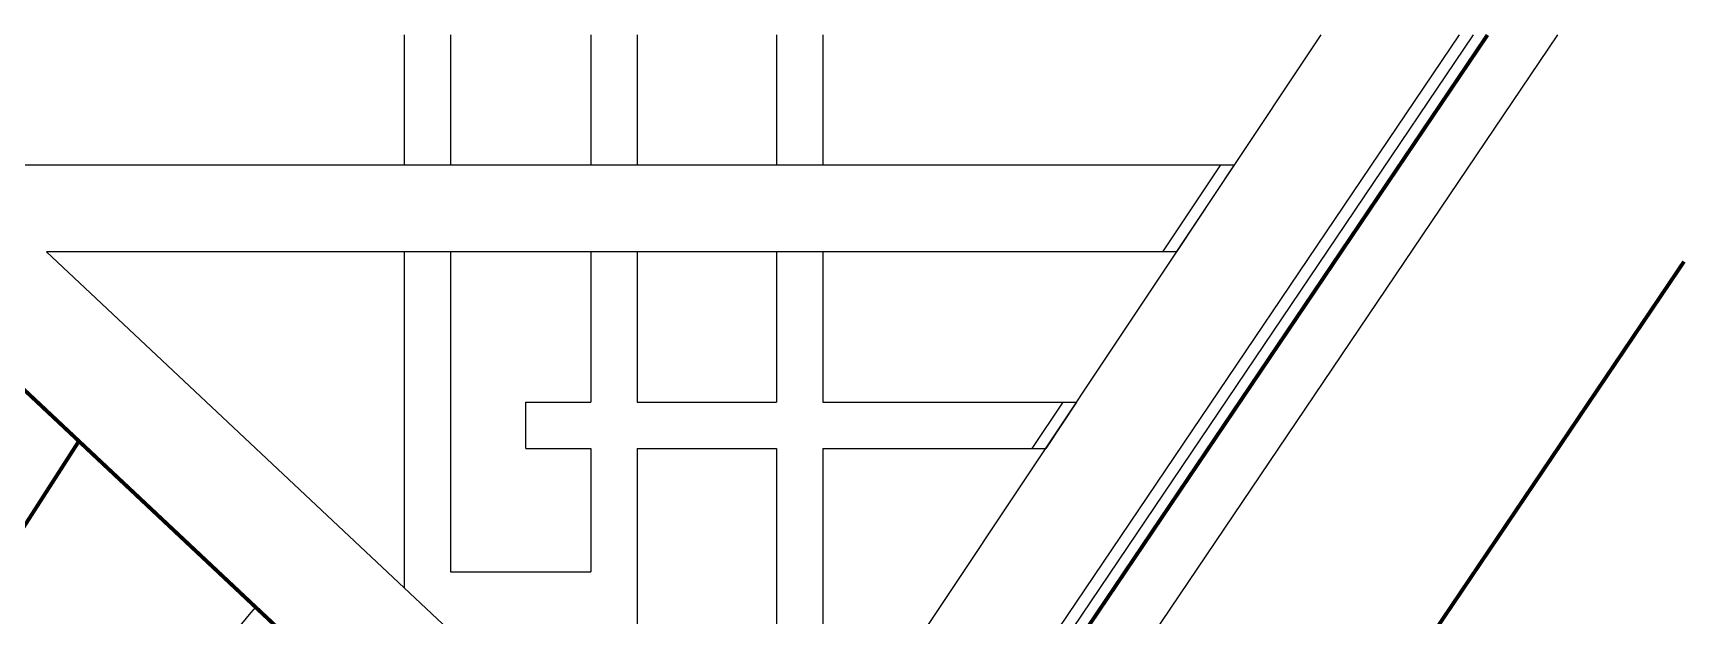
# Model space of a CAD drawing. Header units: millimetres. Extents: x -1966 to 205283, y -140015 to 7000.
# Drawn here: x 23224 to 66022, y -32714 to -17626 of the extents above; entities that cross this region are included whole.
import ezdxf

# ---------------------------------------------------------------- set-up
doc = ezdxf.new("R2010")
doc.units = ezdxf.units.MM
doc.header["$LTSCALE"] = 1000
doc.linetypes.add('DASH', pattern=[0.35, 0.25, -0.1])
doc.linetypes.add('DOTE', pattern=[2.42, 2, -0.2, 0.02, -0.2])

msp = doc.modelspace()

# ---------------------------------------------------------------- linework, layer by layer
for p, q in [((20097.3, -34902.9), (24410.8, -28189.6)), ((24410.8, -28189.6), (24410.8, -28189.6)), ((24410.8, -28189.6), (42385.6, -45072.8)), ((24410.8, -28189.6), (24410.8, -28189.6)), ((24410.8, -28189.6), (24410.8, -28189.6)), ((24410.8, -28189.6), (24410.8, -28189.6)), ((24410.8, -28189.6), (24410.8, -28189.6)), ((24410.8, -28189.6), (24410.8, -28189.6)), ((24410.8, -28189.6), (24410.8, -28189.6)), ((24410.8, -28189.6), (24410.8, -28189.6)), ((24410.8, -28189.6), (24410.8, -28189.6)), ((24410.8, -28189.6), (24410.8, -28189.6)), ((24410.8, -28189.6), (24410.8, -28189.6)), ((24410.8, -28189.6), (29164.6, -32654.7)), ((24410.8, -28189.6), (24410.8, -28189.6)), ((24410.8, -28189.6), (24410.8, -28189.6)), ((24410.8, -28189.6), (24410.8, -28189.6)), ((24410.8, -28189.6), (24410.8, -28189.6)), ((29164.6, -32654.7), (26915, -30541.7)), ((26915, -30541.7), (26915, -30541.7)), ((29164.6, -32654.7), (29164.6, -32654.7)), ((29164.6, -32654.7), (29164.6, -32654.7)), ((29164.6, -32654.7), (29164.6, -32654.7))]:
    msp.add_line(p, q)
at = {"color": 1, "linetype": 'DOTE', "const_width": 100}
for points in [[(60882.3, -17676.3), (23351.6, -73265)], [(65971.5, -23541.9), (32401, -73265)]]:
    msp.add_lwpolyline(points, dxfattribs=at)
for points in [[(62692.2, -17676.3), (25161.5, -73265)], [(32832.1, -17676.3), (32832.1, -21038.8)], [(34032.1, -17676.3), (34032.1, -21038.8)], [(37663.8, -17676.3), (37663.8, -21038.8)], [(38863.8, -17676.3), (38863.8, -21038.8)], [(41571.9, -40192.7), (56577, -17676.3)], [(41942.5, -44656.7), (60158.4, -17676.3)], [(42136.9, -44905), (60520.3, -17676.3)], [(42477, -17676.3), (42477, -21038.8)], [(43677, -17676.3), (43677, -21038.8)], [(21179.6, -21038.8), (54336.2, -21038.8)], [(52476.3, -23288.8), (53975.7, -21038.8)], [(52836.8, -23288.8), (54336.2, -21038.8)], [(19193.2, -23288.8), (42385.6, -45072.8)], [(52836.8, -23288.8), (23575.1, -23288.8), (44086, -42554.2)], [(32832.1, -23288.8), (32832.1, -31983.6)], [(34032.1, -23288.8), (34032.1, -31574)], [(37663.8, -23288.8), (37663.8, -27177.2)], [(38863.8, -23288.8), (38863.8, -27177.2)], [(42477, -23288.8), (42477, -27177.2)], [(43677, -23288.8), (43677, -27177.2)], [(35986.4, -27177.2), (37663.8, -27177.2)], [(35986.4, -27177.2), (37663.8, -27177.2)], [(35986.4, -28377.2), (35986.4, -27177.2)], [(38863.8, -27177.2), (42477, -27177.2)], [(43677, -27177.2), (50245.5, -27177.2)], [(49885, -27177.2), (49085.3, -28377.2)], [(50245.5, -27177.2), (49445.8, -28377.2)], [(35986.4, -28377.2), (37663.8, -28377.2)], [(35986.4, -28377.2), (37663.8, -28377.2)], [(37663.8, -28377.2), (37663.8, -31574)], [(38863.8, -28377.2), (38863.8, -37649.1)], [(38863.8, -28377.2), (42477, -28377.2)], [(42477, -28377.2), (42477, -38834.5)], [(43677, -28377.2), (43677, -37033.8)], [(43677, -28377.2), (49445.8, -28377.2)], [(34032.1, -31574), (37663.8, -31574)]]:
    msp.add_lwpolyline(points)
at = {"color": 1, "linetype": 'DASH', "ltscale": 3, "const_width": 100}
msp.add_lwpolyline([(32352.7, -59933), (1637, -59933), (22928.3, -26797.1), (42385.6, -45072.8)], close=True, dxfattribs=at)
at = {"color": 1, "linetype": 'DASH', "ltscale": 3, "const_width": 100, "flags": 128}
msp.add_lwpolyline([(4014.3, -59933), (24410.8, -28189.6)], dxfattribs=at)
msp.add_arc((32656.9, -35935), 5036.6, 136.79347, 203.80348)

doc.saveas('drawing.dxf')
